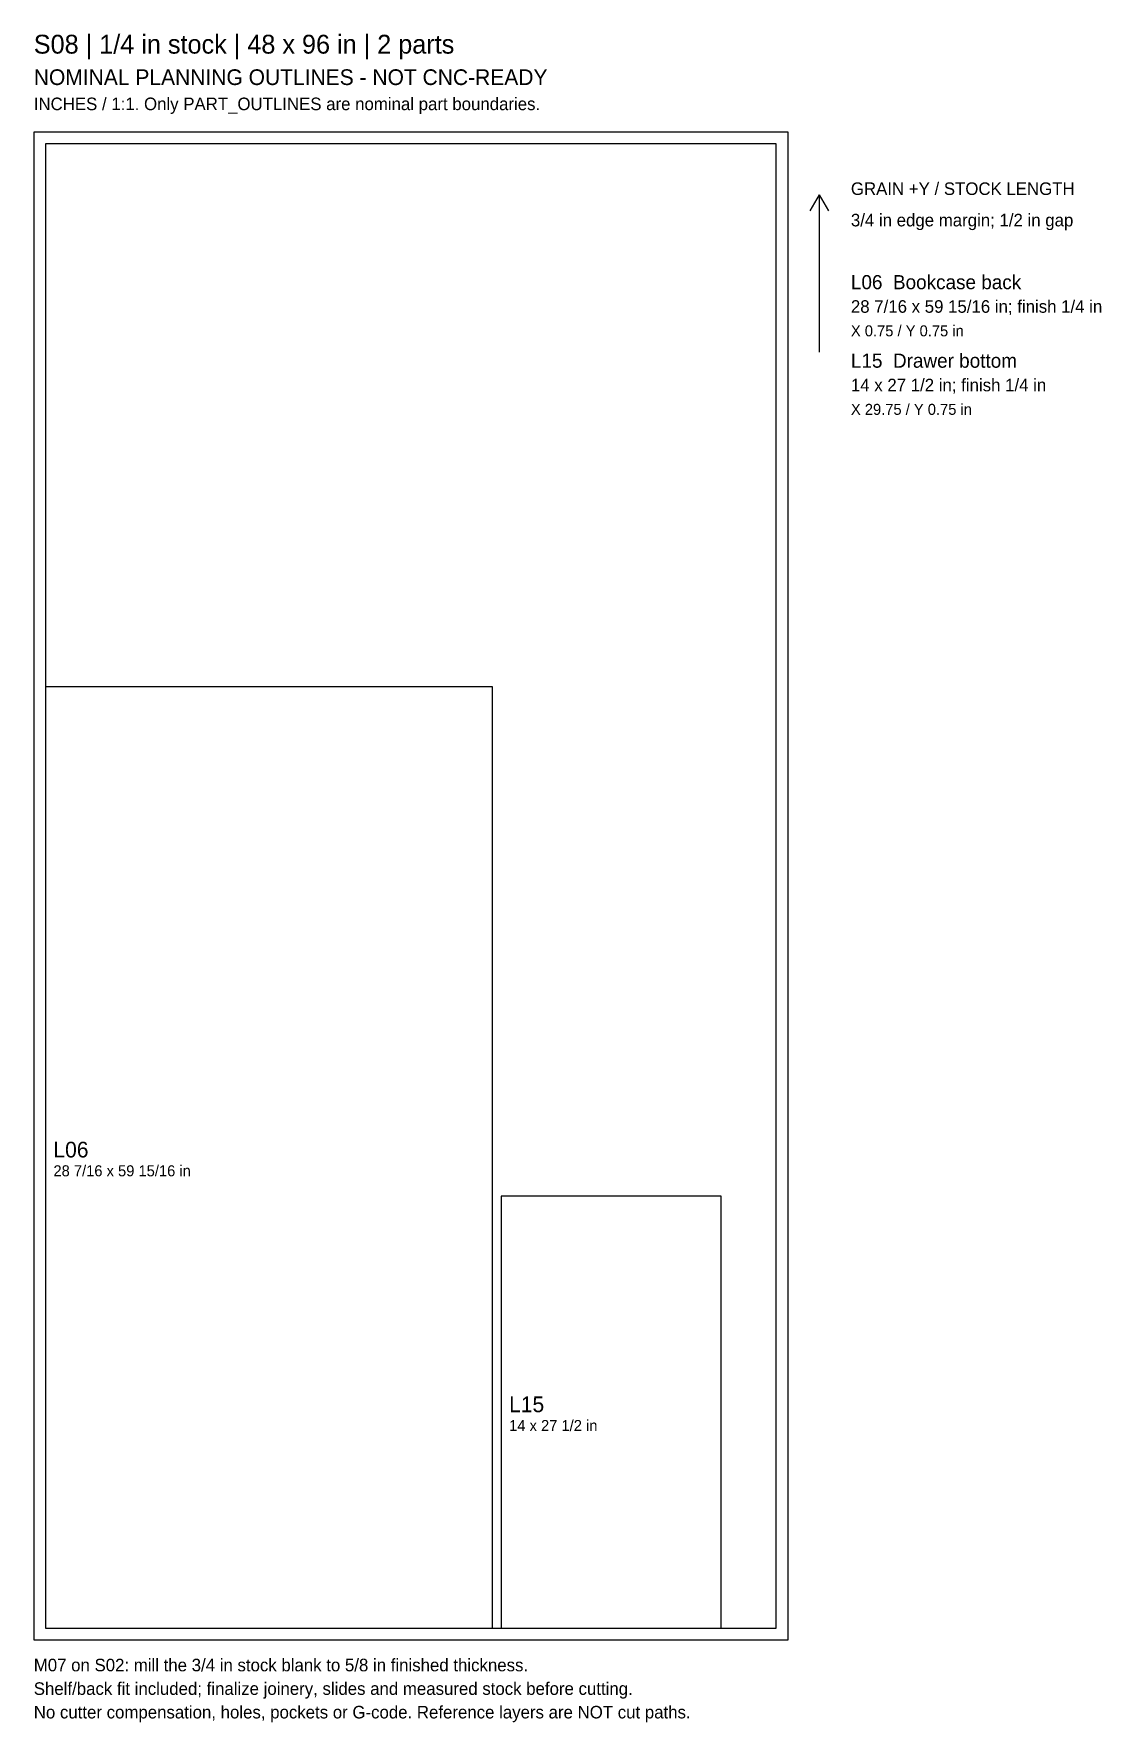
# Model space of a CAD drawing. Header units: inches. Extents: x 0 to 68, y -5 to 102.
import ezdxf

# ---------------------------------------------------------------- set-up
doc = ezdxf.new("R2010")
doc.units = ezdxf.units.IN
doc.header["$MEASUREMENT"] = 0
for name, color, linetype in [('GRAIN_REFERENCE', 5, 'CONTINUOUS'), ('LABELS', 3, 'CONTINUOUS'), ('MARGIN_REFERENCE', 8, 'CONTINUOUS'), ('PART_OUTLINES', 7, 'CONTINUOUS'), ('STOCK_REFERENCE', 8, 'CONTINUOUS')]:
    doc.layers.add(name, color=color, linetype=linetype)

msp = doc.modelspace()

# ---------------------------------------------------------------- linework, layer by layer
at = {"layer": 'GRAIN_REFERENCE'}
for p in [(49.4, 91), (50, 82), (50.6, 91)]:
    msp.add_line(p, (50, 92), dxfattribs=at)
at = {"layer": 'MARGIN_REFERENCE'}
msp.add_lwpolyline([(0.75, 0.75), (47.25, 0.75), (47.25, 95.25), (0.75, 95.25)], close=True, dxfattribs=at)
at = {"layer": 'PART_OUTLINES'}
for points in [[(0.75, 0.75), (29.1875, 0.75), (29.1875, 60.6875), (0.75, 60.6875)], [(29.75, 0.75), (43.75, 0.75), (43.75, 28.25), (29.75, 28.25)]]:
    msp.add_lwpolyline(points, close=True, dxfattribs=at)
at = {"layer": 'STOCK_REFERENCE'}
msp.add_lwpolyline([(0, 0), (48, 0), (48, 96), (0, 96)], close=True, dxfattribs=at)

# ---------------------------------------------------------------- texts
at = {"layer": 'LABELS'}
for s, height, p in [('S08 | 1/4 in stock | 48 x 96 in | 2 parts', 1.2, (0, 101)), ('NOMINAL PLANNING OUTLINES - NOT CNC-READY', 1, (0, 99)), ('INCHES / 1:1. Only PART_OUTLINES are nominal part boundaries.', 0.8, (0, 97.4)), ('GRAIN +Y / STOCK LENGTH', 0.8, (52, 92)), ('3/4 in edge margin; 1/2 in gap', 0.8, (52, 90)), ('L06  Bookcase back', 0.9, (52, 86)), ('28 7/16 x 59 15/16 in; finish 1/4 in', 0.8, (52, 84.5)), ('X 0.75 / Y 0.75 in', 0.7, (52, 83)), ('L15  Drawer bottom', 0.9, (52, 81)), ('14 x 27 1/2 in; finish 1/4 in', 0.8, (52, 79.5)), ('X 29.75 / Y 0.75 in', 0.7, (52, 78)), ('L06', 1, (1.25, 30.71875)), ('28 7/16 x 59 15/16 in', 0.7, (1.25, 29.51875)), ('L15', 1, (30.25, 14.5)), ('14 x 27 1/2 in', 0.7, (30.25, 13.3)), ('M07 on S02: mill the 3/4 in stock blank to 5/8 in finished thickness.', 0.8, (0, -2)), ('Shelf/back fit included; finalize joinery, slides and measured stock before cutting.', 0.8, (0, -3.5)), ('No cutter compensation, holes, pockets or G-code. Reference layers are NOT cut paths.', 0.8, (0, -5))]:
    msp.add_text(s, height=height, dxfattribs=at).set_placement(p)

doc.saveas('drawing.dxf')
